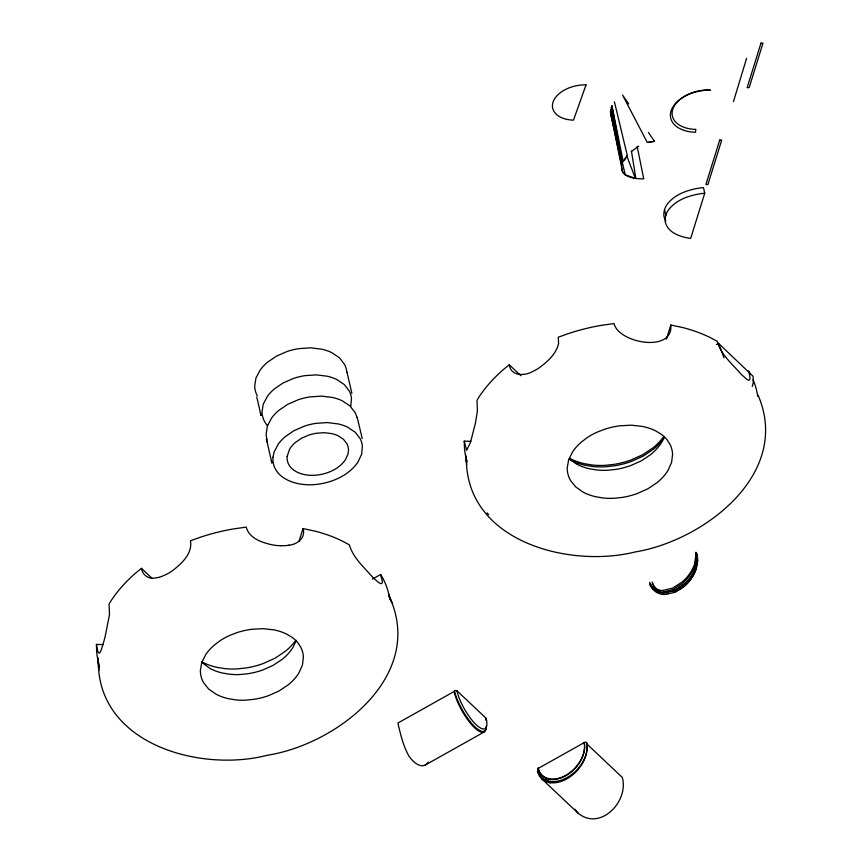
<?xml version="1.0" encoding="UTF-8"?>
<svg xmlns="http://www.w3.org/2000/svg" width="862" height="862" viewBox="0 0 862 862"><rect width="100%" height="100%" fill="white"/><g stroke="black" fill="none" stroke-linecap="round" stroke-linejoin="round"><path stroke-width="1.29" d="M103.084 644.593L96.436 644.42L96.706 652.232A153.608 101.985 -12.9 0 0 98.602 663.061M350.748 406.444L351.48 398.481A46.742 31.032 -12.9 0 0 349.282 391.025L344.304 384.538L336.773 379.517A46.753 31.043 -12.9 0 0 327.28 376.22L316.44 374.884L304.954 375.649A46.753 31.043 -12.9 0 0 293.576 378.407L283.07 382.965L274.17 389.096A46.742 31.032 -12.9 0 0 267.414 396.326L263.222 404.192L261.994 412.187A46.656 30.978 -12.9 0 0 264.903 422.111L266.412 424.341A43.746 29.039 -12.9 0 0 267.586 425.763M733.443 101.619L746.611 58.314M299.006 541.411L302.993 528.568L315.697 531.304A153.598 101.975 -12.9 0 1 342.139 540.98L349.422 544.881C352.849 557.154 362.719 565.989 370.854 575.245A29.459 8.124 58.1 0 0 375.918 580.158L377.33 581.408A29.674 6.594 61.3 0 0 380.724 583.66C384.571 584.124 380.487 576.689 380.659 574.469L372.47 579.07M485.662 720.126L486.211 718.358L456.849 690.656L454.371 690.559A29.491 8.932 60.7 0 0 472.43 724.274A29.491 8.932 60.7 0 0 486.416 726.052M704.739 193.174L690.677 238.451C680.926 237.007 668.858 233.376 665.496 222.946A28.209 18.727 -12.9 0 1 665.852 215.274L664.559 209.649A28.23 18.748 -12.9 0 1 667.414 203.96C675.991 193.153 690.268 189.026 703.457 187.56L704.739 193.174C691.55 194.65 677.273 198.766 668.707 209.574A28.23 18.748 -12.9 0 0 665.852 215.274M666.412 339.132L670.808 325.017L683.501 327.743A153.598 101.975 -12.9 0 1 709.943 337.419L717.238 341.32C720.589 353.614 730.534 362.471 738.799 371.619A29.157 11.863 67.1 0 0 743.777 376.586C751.793 384.829 750.457 377.179 748.464 370.919L750.382 374.227M296.269 640.304L293.058 647.276A53.616 35.601 -12.9 0 1 282.273 659.268L273.362 665.238L263.061 669.871A53.724 35.665 -12.9 0 1 248.148 673.685L240.541 674.493A50.19 33.316 -12.9 0 1 229.411 674.203L222.418 673.028A53.724 35.665 -12.9 0 1 210.091 668.513L201.514 662.102M752.3 386.392L753.313 382.157L753.086 376.274L718.531 343.367L716.387 344.552M664.311 437.034L661.639 442.368A54.899 36.452 -12.9 0 1 650.594 454.64L641.468 460.761L630.919 465.502A55.006 36.516 -12.9 0 1 615.651 469.413L607.861 470.232A51.386 34.114 -12.9 0 1 596.461 469.941L589.306 468.734A55.006 36.516 -12.9 0 1 576.678 464.112L569.232 458.907M623.625 161.032L627.342 155.677L614.412 101.77M624.325 159.75L627.342 155.677M428.274 762.148C422.337 770.93 412.532 761.685 408.728 755.726C403.125 745.587 400.485 734.23 397.91 723.035L454.069 691.529A29.491 8.932 60.7 0 0 472.128 725.233A29.491 8.932 60.7 0 0 486.114 727.011M631.307 151.583L638.72 146.184M152.111 578.402L141.465 568.338L136.228 572.562A153.393 101.845 -12.9 0 0 111.554 599.995L109.054 604.068L109.496 614.531L105.347 635.563A29.62 8.146 -84 0 1 103.235 643.386C100.175 654.172 98.462 657.878 96.436 644.42M520.896 375.757L509.27 364.777L504.033 369.001A153.393 101.845 -12.9 0 0 479.358 396.434L476.988 400.302L477.419 410.872L475.425 423.113L470.523 442.281L466.654 450.309L464.23 441.139L470.867 441.312M680.678 588.886L685.107 585.47A28.705 20.774 -48.6 0 0 695.882 569.179L697.261 561.658L696.615 555.397L696.938 560.041L695.559 567.552A28.705 20.774 -48.6 0 1 684.784 583.854L675.646 589.823L666.24 591.957A25.127 18.177 -48.6 0 1 664.031 591.838M679.902 589.36L673.578 592.366M425.106 765.133L483.841 732.183M289.104 545.15C297.336 544.536 306.053 537.608 302.993 528.568M654.506 141.303L647.976 142.381L654.506 141.303L648.429 132.5M666.552 593.584L668.847 593.444M626.749 155.85L635.348 178.337C629.486 177.572 621.34 174.857 621.707 167.584L610.382 111.467L621.89 165.601L610.565 109.517M622.914 172.4L625.273 174.857L635.348 178.337M541.573 778.655L577.96 813.038C600.071 831.722 629.141 801.348 622.321 777.47L586.483 743.594M539.386 772.934L537.457 771.102A29.491 20.16 -46.6 0 0 565.601 779.539A29.491 20.16 -46.6 0 0 586.86 745.921M546.163 779.334L550.042 782.998M577.96 813.038L574.997 809.278M487.041 512.868L488.722 514.754M628.667 103.903L622.59 95.1L647.319 142.553M380.659 574.469L383.213 578.898A153.393 101.845 -12.9 0 1 389.699 598.627M665.83 221.06L664.203 217.332A28.209 18.727 -12.9 0 1 664.559 209.649M758 395.087C792.113 473.507 704.297 540.56 635.294 551.928C568.575 568.597 465.049 541.12 466.364 457.237L466.525 462.118M389.139 596.159C426.151 675.226 337.678 744.218 267.339 755.263C199.359 772.837 95.154 743.497 98.397 658.083M724.058 357.838L718.531 343.367M390.184 598.497L392.167 603.012M652.114 582.001L653.892 585.761A25.127 18.177 -48.6 0 0 659.99 590.793M652.426 583.617L654.215 587.388A25.127 18.177 -48.6 0 0 664.354 593.465M649.711 582.27L651.607 586.289A26.787 19.384 -48.6 0 0 664.764 592.894L674.795 590.61L684.547 584.242A30.601 22.143 -48.6 0 0 696.022 566.873L697.272 561.485L697.153 553.91L697.821 560.483L696.356 568.5A30.601 22.143 -48.6 0 1 684.859 585.869L675.118 592.237L665.087 594.511A26.787 19.384 -48.6 0 1 651.92 587.906L650.023 583.886M612.429 118.385L610.522 113.385L614.908 131.692M388.546 593.843L390.788 600.857L389.322 596.138M509.27 364.777C510.8 376.651 525.324 376.08 533.298 371.177A29.157 22.724 -51.6 0 0 540.883 366.544C548.641 360.672 556.249 353.377 558.598 343.604L558.264 337.236L567.842 333.777A153.598 101.975 -12.9 0 1 599.823 325.599L614.013 323.552C618.604 343.281 673.739 353.108 670.808 325.017M357.18 417.273L362.212 438.553M141.465 568.338C142.305 575.094 149.072 579.684 155.666 577.885A29.674 18.619 -49.6 0 0 162.983 575.902L165.526 574.76A29.459 19.212 -44.4 0 0 173.165 570.17C182.033 563.231 192.679 553.264 190.459 540.797L200.027 537.338A153.598 101.975 -12.9 0 1 232.018 529.16L246.209 527.113C249.193 538.233 261.531 542.403 271.552 544.698A29.523 19.88 13 0 0 280.656 545.689M622.45 163.09L625.273 174.857M347.009 372.147L351.879 393.406M256.736 396.843L261.003 415.43L260.41 412.823M267.048 441.872L266.466 439.264L271.918 463.12L271.325 460.513M637.169 146.378L643.742 178.93L635.865 178.553L631.447 151.141M623.215 161.711L611.88 105.584L622.386 163.64L611.072 107.556M465.933 457.28L466.719 462.161L465.642 454.888M621.707 167.584L622.213 170.956M98.483 663.018L99.216 667.899L98.139 660.626L98.882 670.464M466.288 459.78L466.654 464.704M464.23 441.139L464.51 448.671A153.619 101.985 -12.9 0 0 466.73 460.674M753.097 379.819A153.393 101.845 -12.9 0 1 757.698 396.272M486.19 718.38A27.67 8.383 60.7 0 1 476.147 724.694A27.67 8.383 60.7 0 1 456.849 690.656M663.46 436.969A61.741 40.988 -12.9 0 1 653.019 447.831L642.761 454.694L630.919 460.028A61.773 41.01 -12.9 0 1 613.766 464.413L605.016 465.34A57.711 38.316 -12.9 0 1 592.216 465.006L584.177 463.659A61.773 41.01 -12.9 0 1 569.997 458.465M570.181 459.92A61.967 41.139 -12.9 0 0 584.404 465.124L592.463 466.482A57.894 38.434 -12.9 0 0 605.307 466.816L614.089 465.879A61.967 41.139 -12.9 0 0 631.286 461.482L643.171 456.138L653.461 449.253A61.859 41.064 -12.9 0 0 663.934 438.349M289.104 545.15A29.534 19.255 18.5 0 1 280.656 545.678M295.655 640.531A61.741 40.988 -12.9 0 1 285.214 651.392L274.956 658.256L263.115 663.589A61.773 41.01 -12.9 0 1 245.961 667.975L237.212 668.901A57.711 38.316 -12.9 0 1 224.411 668.578L216.373 667.22A61.773 41.01 -12.9 0 1 202.193 662.027M266.994 439.34A47.529 31.56 -12.9 0 1 266.153 434.125L267.403 425.979L271.67 417.973A47.625 31.614 -12.9 0 1 278.555 410.603L287.617 404.364L298.327 399.709A47.625 31.625 -12.9 0 1 309.911 396.908L321.623 396.121L332.667 397.49A47.625 31.625 -12.9 0 1 342.333 400.841L350.004 405.959L355.079 412.564A47.625 31.614 -12.9 0 1 356.89 417.553M257.232 395.68A48.046 31.905 -12.9 0 1 254.678 386.241L255.939 378.019L260.249 369.917A48.143 31.959 -12.9 0 1 267.209 362.471L276.379 356.157L287.197 351.459A48.143 31.969 -12.9 0 1 298.909 348.625L310.751 347.828L321.914 349.218A48.143 31.969 -12.9 0 1 331.687 352.601L339.445 357.784L344.574 364.454A48.143 31.959 -12.9 0 1 346.826 372.136M303.392 657.189L302.433 665.065L298.931 672.91A53.606 35.59 -12.9 0 1 288.145 684.891L279.223 690.861L268.933 695.505A53.713 35.665 -12.9 0 1 254.021 699.319L246.413 700.116A50.179 33.316 -12.9 0 1 235.283 699.836L228.29 698.651A53.713 35.654 -12.9 0 1 215.963 694.147L208.69 689.061L203.604 682.726A53.606 35.59 -12.9 0 1 200.383 670.388L201.762 662.479L205.684 654.678A53.713 35.665 -12.9 0 1 214.326 645.067L219.907 640.832A50.19 33.327 -12.9 0 1 229.572 635.499L236.662 632.73A53.703 35.654 -12.9 0 1 251.672 629.282L263.018 628.657L273.793 629.842A53.703 35.654 -12.9 0 1 286.432 634.012L291.712 637.093A50.19 33.316 -12.9 0 1 297.929 642.837L300.816 647.287A53.713 35.665 -12.9 0 1 303.392 657.189M672.576 454.349L671.595 462.409L668.007 470.436A54.823 36.398 -12.9 0 1 656.973 482.698L647.858 488.797L637.33 493.538A54.931 36.473 -12.9 0 1 622.084 497.439L614.304 498.258A51.311 34.071 -12.9 0 1 602.915 497.967L595.771 496.76A54.931 36.463 -12.9 0 1 583.165 492.148L575.73 486.944L570.515 480.479A54.823 36.398 -12.9 0 1 567.228 467.85L568.64 459.769L572.648 451.785A54.931 36.473 -12.9 0 1 581.484 441.969L587.194 437.637A51.321 34.081 -12.9 0 1 597.075 432.185L604.337 429.351A54.92 36.463 -12.9 0 1 619.681 425.817L631.275 425.181L642.298 426.399A54.92 36.463 -12.9 0 1 655.228 430.655L660.626 433.812A51.332 34.081 -12.9 0 1 666.983 439.685L669.936 444.232A54.931 36.473 -12.9 0 1 672.576 454.349M696.108 554.589L694.319 564.847A30.601 21.108 -46.6 0 1 682.392 581.85L672.597 588.143L662.662 590.459A26.787 18.479 -46.6 0 1 649.991 584.177L650.239 585.751A26.787 18.479 -46.6 0 0 662.91 592.043L672.845 589.716L682.65 583.423A30.601 21.108 -46.6 0 0 694.556 566.42L696.313 558.619L695.903 552.24L696.108 554.589M272.995 457.237L272.92 459.877A46.656 30.978 -12.9 0 0 275.829 469.801L277.338 472.031A43.736 29.039 -12.9 0 0 283.652 477.839L286.303 479.423A46.656 30.978 -12.9 0 0 298.931 483.808L302.487 484.369A43.725 29.028 -12.9 0 0 313.746 484.659L317.604 484.282A46.656 30.978 -12.9 0 0 332.732 480.619L336.309 479.186A43.736 29.039 -12.9 0 0 346.104 473.798L348.959 471.676A46.656 30.978 -12.9 0 0 357.956 462.054L361.674 454.134L362.396 446.182A46.742 31.032 -12.9 0 0 360.208 438.715L355.23 432.239L347.698 427.207A46.753 31.043 -12.9 0 0 338.206 423.921L327.366 422.574L315.869 423.35A46.753 31.043 -12.9 0 0 304.502 426.097L293.996 430.666L285.096 436.786A46.742 31.032 -12.9 0 0 278.34 444.027L274.148 451.882L272.995 457.237M287.132 456.451L287.078 458.261A31.98 21.238 -12.9 0 0 289.072 465.071L290.106 466.601A29.987 19.912 -12.9 0 0 294.438 470.577L296.248 471.665A31.991 21.238 -12.9 0 0 304.911 474.671L307.346 475.059A29.976 19.901 -12.9 0 0 315.072 475.253L317.712 474.994A31.991 21.238 -12.9 0 0 328.077 472.484L330.534 471.503A29.987 19.912 -12.9 0 0 337.247 467.807L339.208 466.353A31.98 21.238 -12.9 0 0 345.371 459.758L347.925 454.328L348.485 450.675A31.969 21.227 -12.9 0 0 346.912 443.758L343.507 439.318L338.335 435.87A32.045 21.281 -12.9 0 0 331.838 433.618L324.403 432.692L316.526 433.22A32.045 21.281 -12.9 0 0 308.725 435.116L301.528 438.241L295.429 442.443A31.969 21.227 -12.9 0 0 289.621 449.167L287.132 456.451M695.688 129.397L695.548 132.274A33.025 20.429 -11.4 0 1 671.261 110.368A33.025 20.429 -11.4 0 1 710.503 90.187L709.717 89.917A30.978 19.169 -11.3 0 0 672.91 108.838A30.978 19.169 -11.3 0 0 695.688 129.397M719.738 140.021L705.903 184.533L707.896 184.576L721.731 140.064L719.738 140.021M760.984 43.1L747.16 87.612L749.153 87.665L762.978 43.154L760.984 43.1M538.222 768.042L537.662 769.809A29.491 20.16 -46.6 0 0 567.099 777.556A29.491 20.16 -46.6 0 0 586.688 742.311L584.21 742.247A27.67 18.91 -46.6 0 1 565.828 775.315A27.67 18.91 -46.6 0 1 538.222 768.042M586.031 84.885L573.499 120.141A27.67 17.111 -11.4 0 1 553.156 101.791A27.67 17.111 -11.4 0 1 586.031 84.885M584.059 742.71L538.071 768.516A27.67 18.921 -46.6 0 0 565.688 775.778A27.67 18.921 -46.6 0 0 584.059 742.71"/></g></svg>
